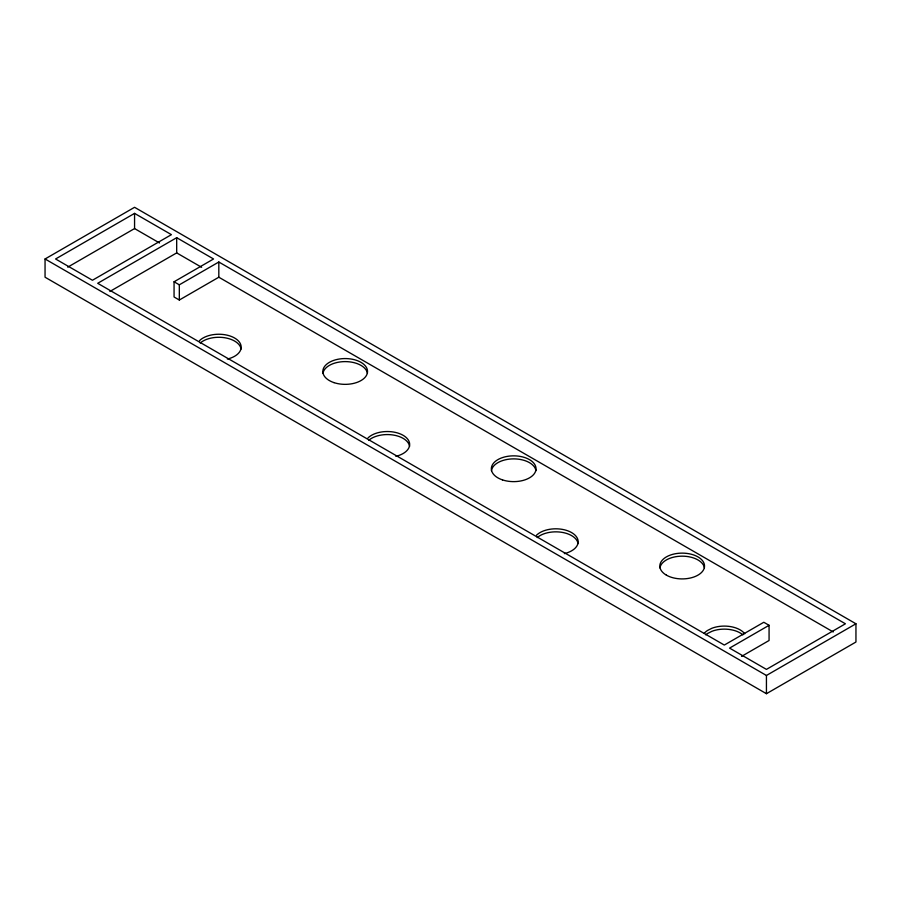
<?xml version="1.0" encoding="UTF-8"?>
<svg xmlns="http://www.w3.org/2000/svg" width="901" height="901" viewBox="0 0 901 901"><rect width="100%" height="100%" fill="white"/><g stroke="black" fill="none" stroke-linecap="round" stroke-linejoin="round"><path stroke-width="1.35" d="M45.05 258.981L134.564 207.298L855.95 623.785L855.95 642.019L766.436 693.702L45.05 277.215L45.05 258.981L766.436 675.468L855.95 623.785M134.564 213.379L55.58 258.981L92.443 280.256L171.427 234.654L134.564 213.379L134.564 228.572L67.733 267.158M833.234 631.95L218.819 277.215L179.322 300.022L174.062 296.981L174.062 281.776L213.548 258.981L176.686 237.695L97.702 283.297L724.314 645.06L763.8 622.264L769.071 625.305L769.071 640.498L741.546 656.39M109.854 291.485L176.686 252.899L201.655 267.315M174.062 281.776L179.322 284.817L218.819 262.011L845.42 623.785L766.436 669.387L729.573 648.101L769.071 625.305M134.564 228.572L159.533 242.988M766.436 675.468L766.436 693.702M218.819 262.011L218.819 277.215M179.322 284.817L179.322 300.022M176.686 237.695L176.686 252.899M200.236 343.011A22.345 12.896 0 0 1 224.36 337.684A22.345 12.896 0 0 1 241.074 349.059M322.93 373.374A22.345 12.896 0 0 1 345.184 361.605A22.345 12.896 0 0 1 367.439 373.374M368.734 440.296A22.345 12.896 0 0 1 392.859 434.969A22.345 12.896 0 0 1 409.572 446.344M491.428 470.66A22.345 12.896 0 0 1 513.683 458.879A22.345 12.896 0 0 1 535.937 470.66M537.233 537.582A22.345 12.896 0 0 1 561.357 532.243A22.345 12.896 0 0 1 578.07 543.618M659.926 567.945A22.345 12.896 0 0 1 682.181 556.165A22.345 12.896 0 0 1 704.436 567.945M705.742 634.845A22.345 12.896 0 0 1 707.522 633.516L711.914 631.297A22.345 12.896 0 0 1 742.897 634.867M536.467 535.25A22.345 12.896 0 0 1 572.608 533.201A22.345 12.896 0 0 1 564.364 553.619M704.278 633.268A22.345 12.896 0 0 1 707.522 630.475L711.914 628.256A22.345 12.896 0 0 1 744.767 633.797M367.968 437.976A22.345 12.896 0 0 1 404.11 435.915A22.345 12.896 0 0 1 395.866 456.334M199.47 340.691A22.345 12.896 0 0 1 235.611 338.63A22.345 12.896 0 0 1 227.367 359.06M666.391 575.142A22.345 12.896 0 0 0 703.76 569.364A22.345 12.896 0 0 0 676.403 553.563A22.345 12.896 0 0 0 666.391 575.142M334.023 382.632A22.345 12.896 0 0 0 367.529 371.46A22.345 12.896 0 0 0 334.023 360.287A22.345 12.896 0 0 0 334.023 382.632M502.521 479.906A22.345 12.896 0 0 0 536.027 468.745A22.345 12.896 0 0 0 502.521 457.573A22.345 12.896 0 0 0 502.521 479.906"/></g></svg>
